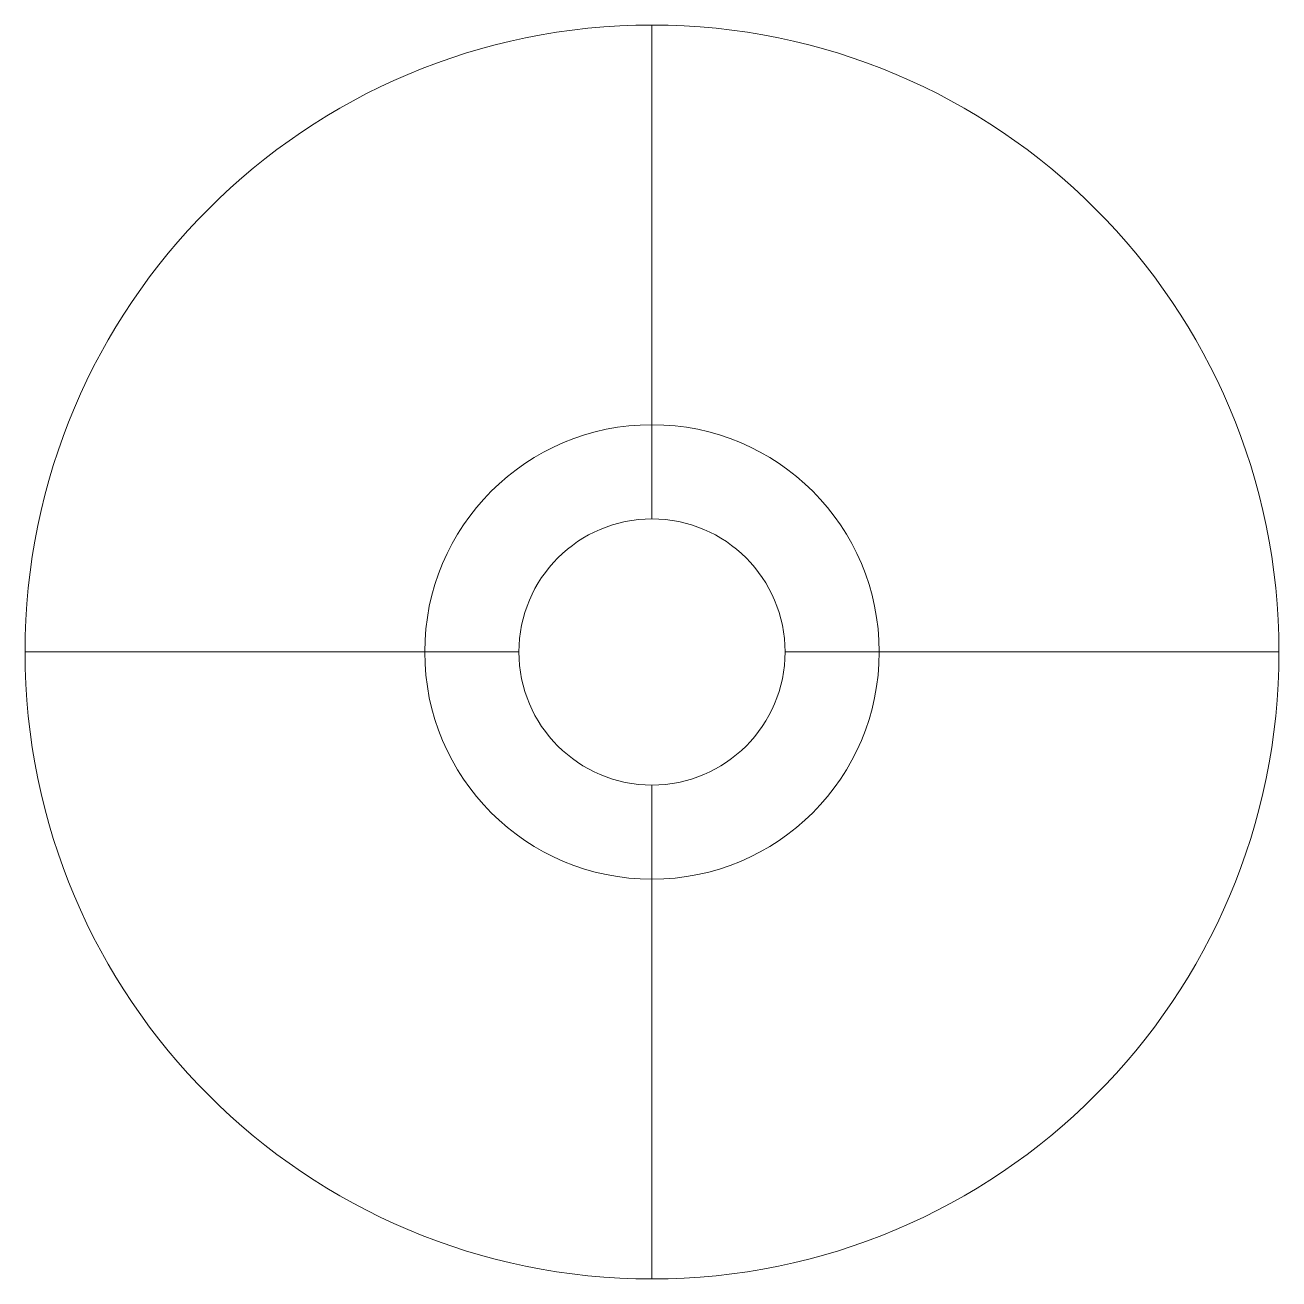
# Model space of a CAD drawing. Extents: x 11676 to 12183, y 1463 to 1970.
import ezdxf

# ---------------------------------------------------------------- set-up
doc = ezdxf.new("R2010")
doc.units = 0
doc.header["$MEASUREMENT"] = 0
doc.layers.add('www.cadblocksfree.com', color=7, linetype='CONTINUOUS', lineweight=5)

msp = doc.modelspace()

# ---------------------------------------------------------------- linework, layer by layer
at = {"layer": 'www.cadblocksfree.com'}
for p, q in [((11929.27, 1770.05), (11929.27, 1969.82)), ((11875.46, 1716.24), (11675.69, 1716.24)), ((11983.09, 1716.24), (12182.85, 1716.24)), ((11929.27, 1662.42), (11929.27, 1462.66))]:
    msp.add_line(p, q, dxfattribs=at)
for radius in [253.58, 91.93, 53.82]:
    msp.add_circle((11929.27, 1716.24), radius, dxfattribs=at)

doc.saveas('drawing.dxf')
